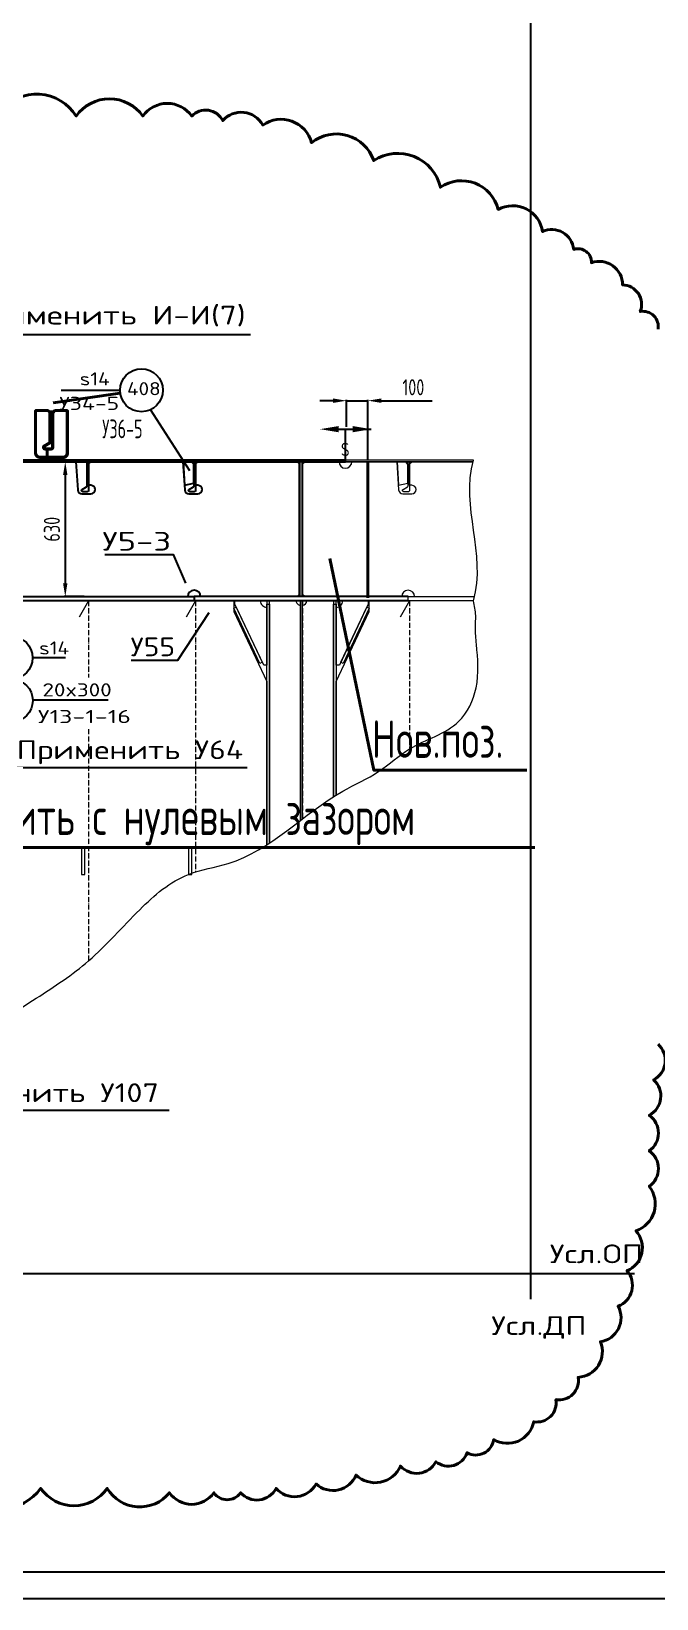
# Model space of a CAD drawing. Header units: millimetres. Extents: x -438477 to 631584, y 118817 to 676146.
# Drawn here: x 307197 to 310120, y 334009 to 341329 of the extents above; entities that cross this region are included whole.
import ezdxf
from ezdxf.enums import TextEntityAlignment as Align

# ---------------------------------------------------------------- set-up
doc = ezdxf.new("R2010")
doc.units = ezdxf.units.MM
doc.linetypes.add('AVEVADASHEDDOTTED', pattern=[34, 24, -5, 0, -5])
doc.linetypes.add('AVEVASOLID', pattern=[7.5, 7.5])
doc.layers.get('Defpoints').update_dxf_attribs({"linetype": 'CONTINUOUS'})
for name, color, linetype in [('20_1', 1, 'CONTINUOUS'), ('20_FORMAT', 140, 'CONTINUOUS'), ('20_POZ', 4, 'CONTINUOUS')]:
    doc.layers.add(name, color=color, linetype=linetype)
doc.styles.add('SIMPLEX', font='simplex.shx', dxfattribs={"width": 0.7})
doc.dimstyles.new('Lineyny', dxfattribs={"dimscale": 30, "dimtxt": 3, "dimasz": 2.5, "dimexe": 0.18, "dimexo": 0.625, "dimgap": 1, "dimtad": 1, "dimdec": 0, "dimlfac": -1, "dimzin": 0, "dimtxsty": 'SIMPLEX', "dimcen": 0, "dimdle": 0.38, "dimclrd": 2, "dimclre": 2, "dimclrt": 2, "dimadec": 0, "dimazin": 0, "dimtfac": 1, "dimtdec": 0, "dimtmove": 0, "dimatfit": 0, "dimfxl": 1, "dimtolj": 1, "dimtzin": 0, "dimlwd": -1, "dimarcsym": 0})

# ---------------------------------------------------------------- blocks, each defined once
blk = doc.blocks.new('*D111')
at = {"layer": '20_1', "color": 2, "lineweight": -2, "ltscale": 25, "transparency": 16777216}
for p, q in [((307443.6, 339318.8), (307351.2, 339318.8)), ((307443.6, 338688.8), (307351.2, 338688.8))]:
    blk.add_line(p, q, dxfattribs=at)
at = {"layer": '20_1', "color": 2, "ltscale": 25, "transparency": 16777216}
blk.add_line((307355.7, 339256.3), (307355.7, 338751.3), dxfattribs=at)
for points in [[(307366.1, 339256.3), (307345.3, 339256.3), (307355.7, 339318.8)], [(307345.3, 338751.3), (307366.1, 338751.3), (307355.7, 338688.8)]]:
    blk.add_solid(points, dxfattribs=at)
at = {"layer": 'Defpoints', "color": 0, "ltscale": 25, "transparency": 16777216}
for p in [(307459.2, 339318.8), (307355.7, 338688.8), (307459.2, 338688.8)]:
    blk.add_point(p, dxfattribs=at)
at = {"layer": '20_1', "color": 2, "ltscale": 25, "transparency": 16777216, "insert": (307293.2, 339003.8), "char_height": 75, "attachment_point": 5, "rotation": 90, "style": 'SIMPLEX'}
blk.add_mtext('\\A1;630', dxfattribs=at)
blk = doc.blocks.new('*D342')
at = {"layer": '20_1', "color": 2, "ltscale": 25, "transparency": 16777216}
for p, q in [((308607.5, 339604.2), (308545, 339604.2)), ((308670, 339604.2), (308770, 339604.2)), ((308832.5, 339604.2), (309070, 339604.2))]:
    blk.add_line(p, q, dxfattribs=at)
at = {"layer": '20_1', "color": 2, "lineweight": -2, "ltscale": 25, "transparency": 16777216}
for p, q in [((308670, 339481.7), (308670, 339608.7)), ((308770, 339329.4), (308770, 339608.7))]:
    blk.add_line(p, q, dxfattribs=at)
at = {"layer": '20_1', "color": 2, "lineweight": 40, "ltscale": 25, "transparency": 16777216}
for points in [[(308607.5, 339614.6), (308607.5, 339593.8), (308670, 339604.2)], [(308832.5, 339614.6), (308832.5, 339593.8), (308770, 339604.2)]]:
    blk.add_solid(points, dxfattribs=at)
at = {"layer": 'Defpoints', "color": 0, "lineweight": 40, "ltscale": 25, "transparency": 16777216}
for p in [(308770, 339604.2), (308670, 339466.1), (308770, 339313.8)]:
    blk.add_point(p, dxfattribs=at)
at = {"layer": '20_1', "color": 2, "lineweight": 40, "ltscale": 25, "transparency": 16777216, "insert": (308982.5, 339666.7), "char_height": 75, "attachment_point": 5, "style": 'SIMPLEX'}
blk.add_mtext('\\A1;100', dxfattribs=at)

msp = doc.modelspace()

# ---------------------------------------------------------------- linework, layer by layer
at = {"layer": '20_1', "ltscale": 0.2}
for p, q in [((309531.002, 335408.399), (309531.002, 347328.145)), ((304563.208, 335528.25), (310015.686, 335528.25))]:
    msp.add_line(p, q, dxfattribs=at)
at = {"layer": '20_1', "color": 0, "linetype": 'AVEVASOLID'}
for p, q in [((305387.361, 339318.787), (308451.033, 339318.781)), ((308665.034, 339318.781), (305387.361, 339318.781)), ((308451.033, 338688.78), (308451.033, 339318.781)), ((308451.033, 339318.781), (308451.033, 338688.78)), ((308465.034, 338688.78), (308465.034, 339318.781)), ((308465.034, 339318.781), (308665.034, 339318.781)), ((308465.034, 338688.78), (308465.034, 339318.781)), ((308958.039, 338688.78), (307958.039, 338688.78)), ((308958.039, 338668.781), (307958.039, 338668.781))]:
    msp.add_line(p, q, dxfattribs=at)
at = {"layer": '20_1', "linetype": 'AVEVASOLID'}
for p, q in [((308441.035, 339318.781), (308451.033, 339308.781)), ((308451.033, 338698.78), (308441.035, 338688.78))]:
    msp.add_line(p, q, dxfattribs=at)
at = {"layer": '20_1', "color": 252, "linetype": 'AVEVASOLID', "lineweight": 0}
for p, q in [((308465.034, 339308.781), (308475.032, 339318.781)), ((309263.971, 339326.78), (308665.034, 339326.78)), ((308665.034, 339318.781), (309261.809, 339318.781)), ((309261.809, 339318.781), (308665.034, 339318.781)), ((307465.034, 338668.781), (307421.003, 338592.46)), ((307965.034, 338668.781), (307921.003, 338592.46)), ((308310.041, 337538.237), (308310.041, 338668.781)), ((308455.037, 338668.781), (308455.037, 337643.711)), ((308455.037, 337643.711), (308455.037, 338668.781)), ((308475.032, 338688.78), (308465.034, 338698.78)), ((308465.034, 337651.294), (308465.034, 338668.781)), ((308465.034, 337651.294), (308465.034, 338668.781)), ((308610.041, 338668.781), (308610.041, 337754.362)), ((308965.034, 338668.781), (308921.003, 338592.46)), ((307447.847, 337516.779), (307432.222, 337516.779)), ((307432.222, 337516.779), (307432.222, 337391.779)), ((307447.847, 337391.779), (307447.847, 337516.779)), ((307947.847, 337516.779), (307932.222, 337516.779)), ((307932.222, 337516.779), (307932.222, 337391.779)), ((307947.847, 337391.779), (307947.847, 337516.779)), ((307432.222, 337391.779), (307447.847, 337391.779)), ((307932.222, 337391.779), (307947.847, 337391.779))]:
    msp.add_line(p, q, dxfattribs=at)
at = {"layer": '20_1', "color": 252, "linetype": 'AVEVADASHEDDOTTED', "lineweight": 0}
for p, q in [((307465.034, 338668.781), (307465.034, 338310.917)), ((307965.034, 338668.781), (307965.034, 337403.014)), ((308465.034, 338668.781), (308465.034, 337651.294)), ((308965.034, 338668.781), (308965.034, 337977.895)), ((307465.034, 338069.81), (307465.034, 336988.075))]:
    msp.add_line(p, q, dxfattribs=at)
at = {"layer": '20_1'}
for p, q in [((307047.546, 337891.557), (308205.195, 337891.557)), ((306602.45, 336291.023), (307840.955, 336291.023))]:
    msp.add_line(p, q, dxfattribs=at)
at = {"layer": '20_1', "color": 30, "lineweight": 40, "ltscale": 25}
msp.add_line((306429.913, 337517.692), (309550.597, 337517.692), dxfattribs=at)
for points in [[(310126.158, 339937.523, 0.52056705), (310043.122, 340020.489, 0.52056705), (310043.122, 340020.489, 0.52056705), (309960.086, 340144.937, 0.52056705), (309960.086, 340144.937, 0.52056705), (309814.773, 340248.644, 0.52056705), (309814.773, 340248.644, 0.52056705), (309731.737, 340310.869, 0.52056705), (309731.737, 340310.869, 0.52056705), (309586.424, 340393.834, 0.52056705), (309586.424, 340393.834, 0.52056705), (309378.834, 340497.541, 0.52056705), (309378.834, 340497.541, 0.52056705), (309108.968, 340601.248, 0.52056705), (309108.968, 340601.248, 0.52056705), (308797.583, 340725.697, 0.52056705), (308797.583, 340725.697, 0.52056705), (308506.957, 340808.662, 0.52056705), (308506.957, 340808.662, 0.52056705), (308278.608, 340891.627, 0.52056705), (308278.608, 340891.627, 0.52056705), (308091.778, 340912.369, 0.52056705), (308091.778, 340912.369, 0.52056705), (307946.465, 340933.11, 0.52056705), (307946.465, 340933.11, 0.52056705), (307718.116, 340933.11, 0.52056705), (307718.116, 340933.11, 0.52056705), (307406.731, 340933.11, 0.52056705), (307406.731, 340933.11, 0.52056705), (307053.827, 340953.851, 0.52056705)], [(307216.283, 339558.866), (307216.283, 339358.866, 0.41380945), (307236.302, 339338.846), (307346.312, 339338.846, 0.41431442), (307366.283, 339358.866), (307366.283, 339558.866)], [(307284.3, 339547.83), (307275.316, 339557.791), (307217.308, 339557.791), (307217.308, 339358.866, 0.385515), (307236.302, 339339.823), (307271.312, 339339.823), (307271.312, 339377.811), (307261.302, 339377.811, -0.41380945), (307253.294, 339385.819, -0.25840533), (307256.81, 339392.752), (307280.785, 339406.62, 0.32180879), (307284.3, 339412.674), (307284.3, 339547.83)], [(307296.312, 339558.866), (307296.312, 339385.819, -0.41237259), (307289.281, 339378.788), (307263.304, 339378.788, -0.76579815), (307259.789, 339391.873), (307283.812, 339405.741, 0.2688342), (307287.279, 339411.795), (307287.279, 339558.866)], [(307297.289, 339547.83), (307297.289, 339385.819, -0.38041815), (307290.306, 339377.811), (307271.312, 339377.811), (307271.312, 339339.823), (307346.312, 339339.823, 0.385515), (307365.306, 339358.866), (307365.306, 339557.791), (307307.298, 339557.791), (307297.289, 339547.83)], [(306887.756, 334524.017, 0.52056705), (307240.658, 334524.017, 0.52056705), (307240.658, 334524.017, 0.52056705), (307552.044, 334524.017, 0.52056705), (307552.044, 334524.017, 0.52056705), (307842.668, 334503.275, 0.52056705), (307842.668, 334503.275, 0.52056705), (308050.259, 334503.275, 0.52056705), (308050.259, 334503.275, 0.52056705), (308174.814, 334503.275, 0.52056705), (308174.814, 334503.275, 0.52056705), (308340.885, 334524.017, 0.52056705), (308340.885, 334524.017, 0.52056705), (308527.715, 334544.758, 0.52056705), (308527.715, 334544.758, 0.52056705), (308714.547, 334586.241, 0.52056705), (308714.547, 334586.241, 0.52056705), (308922.136, 334627.724, 0.52056705), (308922.136, 334627.724, 0.52056705), (309088.209, 334648.465, 0.52056705), (309088.209, 334648.465, 0.52056705), (309233.522, 334689.948, 0.52056705), (309233.522, 334689.948, 0.52056705), (309358.075, 334752.172, 0.52056705), (309358.075, 334752.172, 0.52056705), (309544.907, 334835.138, 0.52056705), (309544.907, 334835.138, 0.52056705), (309648.701, 334938.845, 0.52056705), (309648.701, 334938.845, 0.52056705), (309752.496, 335042.552, 0.52056705), (309752.496, 335042.552, 0.52056705), (309856.292, 335208.483, 0.52056705), (309856.292, 335208.483, 0.52056705), (309939.328, 335374.414, 0.52056705), (309939.328, 335374.414, 0.52056705), (309980.845, 335540.346, 0.52056705), (309980.845, 335540.346, 0.52056705), (310022.363, 335727.018, 0.52056705), (310022.363, 335727.018, 0.52056705), (310084.641, 335934.432, 0.52056705), (310084.641, 335934.432, 0.52056705), (310084.641, 336100.364, 0.52056705), (310084.641, 336100.364, 0.52056705), (310084.641, 336266.294, 0.52056705), (310084.641, 336266.294, 0.52056705), (310105.399, 336432.226, 0.52056705), (310105.399, 336432.226, 0.52056705), (310126.158, 336598.157, 0.52056705)]]:
    msp.add_lwpolyline(points, format="xyb", dxfattribs=at)
at = {"layer": '20_1', "ltscale": 0.5}
msp.add_lwpolyline([(306851.066, 339913.157), (308221.422, 339913.157)], dxfattribs=at)
at = {"layer": '20_1', "color": 30, "lineweight": 40, "ltscale": 25}
for points in [[(307299.013, 339594.274), (307612.704, 339638.658)], [(308770.045, 338683.779), (308770.045, 339313.781)], [(308591.468, 338867.555), (308798.103, 337877.973), (309512.837, 337877.973)]]:
    msp.add_lwpolyline(points, dxfattribs=at)
at = {"layer": '20_1'}
for points in [[(308585.923, 339471.074), (308785.923, 339471.074)], [(308665.923, 339318.781), (308665.923, 339471.074)]]:
    msp.add_lwpolyline(points, dxfattribs=at)
at = {"layer": '20_1', "color": 0, "linetype": 'AVEVASOLID'}
for points in [[(308665.034, 339326.78), (306567.036, 339326.78), (306567.036, 339330.781), (305389.119, 339330.781)], [(308958.052, 338688.78), (308665.034, 338688.78), (308465.034, 338688.78)]]:
    msp.add_lwpolyline(points, dxfattribs=at)
at = {"layer": '20_1', "linetype": 'AVEVASOLID'}
for points in [[(307405.037, 339318.781), (307413.789, 339187.452, 0.39480823), (307433.747, 339168.781), (307475.032, 339168.781, 1), (307475.032, 339208.781), (307465.034, 339208.781), (307465.034, 339308.781), (307475.032, 339318.781)], [(307905.037, 339318.781), (307913.789, 339187.452, 0.39480823), (307933.747, 339168.781), (307975.032, 339168.781, 1), (307975.032, 339208.781), (307965.034, 339208.781), (307965.034, 339308.781), (307975.032, 339318.781)]]:
    msp.add_lwpolyline(points, format="xyb", dxfattribs=at)
at = {"layer": '20_1', "color": 0, "linetype": 'AVEVASOLID'}
for points in [[(307465.034, 339318.781), (307465.034, 339184.782, -0.41444114), (307459.04, 339178.782), (307438.032, 339178.782, -0.76763326), (307435.041, 339189.976), (307455.037, 339201.524, 0.26784548), (307458.039, 339206.721), (307458.039, 339318.781)], [(307965.034, 339318.781), (307965.034, 339184.782, -0.41444114), (307959.04, 339178.782), (307938.032, 339178.782, -0.76763326), (307935.041, 339189.976), (307955.037, 339201.524, 0.26784548), (307958.039, 339206.721), (307958.039, 339318.781)]]:
    msp.add_lwpolyline(points, format="xyb", dxfattribs=at)
at = {"layer": '20_1', "linetype": 'AVEVASOLID'}
for points in [[(307957.038, 339218.781), (307957.038, 339306.782), (307947.041, 339317.78), (307906.037, 339317.78), (307913.374, 339208.781), (307957.038, 339218.781)], [(307958.027, 338688.78), (307958.027, 338668.781), (305779.487, 338668.781), (305779.487, 338688.78), (307958.027, 338688.78)]]:
    msp.add_lwpolyline(points, dxfattribs=at)
at = {"layer": '20_1', "color": 252, "linetype": 'AVEVASOLID', "lineweight": 0}
for points in [[(308905.037, 339318.781), (308913.789, 339187.452, 0.39480823), (308933.747, 339168.781), (308975.032, 339168.781, 1), (308975.032, 339208.781), (308965.034, 339208.781), (308965.034, 339308.781), (308975.032, 339318.781)], [(308965.034, 339318.781), (308965.034, 339184.782, -0.41444114), (308959.04, 339178.782), (308938.032, 339178.782, -0.76763326), (308935.041, 339189.976), (308955.037, 339201.524, 0.26784548), (308958.039, 339206.721), (308958.039, 339318.781)]]:
    msp.add_lwpolyline(points, format="xyb", dxfattribs=at)
for points in [[(308957.038, 339218.781), (308957.038, 339306.782), (308947.041, 339317.78), (308906.037, 339317.78), (308913.374, 339208.781), (308957.038, 339218.781)], [(308143.611, 338668.781), (308143.611, 338619.09), (308298.03, 338293.092), (308298.03, 337530.39)], [(308276.619, 338382.337), (308265.766, 338377.201), (308143.611, 338635.087), (308154.463, 338640.223), (308276.619, 338382.337)], [(308298.03, 338368.781), (308283.039, 338368.781), (308148.03, 338653.779), (308148.03, 338668.781)], [(308298.03, 338668.781), (308298.03, 338411.436), (308298.03, 338368.781)], [(308298.03, 337530.39), (308298.03, 338653.779), (308310.041, 338653.779), (308310.041, 337538.237)], [(308610.041, 338653.779), (308622.041, 338653.779), (308622.041, 337761.847)], [(308610.041, 337754.362), (308610.041, 338653.779)], [(308622.041, 338368.781), (308622.041, 338448.82), (308622.041, 338668.781)], [(308772.041, 338668.781), (308772.041, 338653.779), (308637.031, 338368.781), (308622.041, 338368.781)], [(308622.041, 337761.847), (308622.041, 338293.092), (308776.46, 338619.09), (308776.46, 338668.781)], [(308765.62, 338640.223), (308776.46, 338635.087), (308654.304, 338377.201), (308643.452, 338382.337), (308765.62, 338640.223)], [(309263.971, 338668.781), (308958.052, 338668.781), (308958.052, 338688.78), (309269.036, 338688.78)]]:
    msp.add_lwpolyline(points, dxfattribs=at)
at = {"layer": '20_1', "color": 4, "ltscale": 0.5}
msp.add_lwpolyline([(307540.624, 338885.323), (307860.263, 338885.323), (307918.045, 338752.171)], dxfattribs=at)
at = {"layer": '20_1', "color": 4, "ltscale": 0.2}
msp.add_lwpolyline([(307663.138, 338392.472), (307881.927, 338392.472), (308027.839, 338614.549)], dxfattribs=at)
at = {"layer": '20_1', "color": 252, "linetype": 'AVEVASOLID', "lineweight": 0}
for centre, radius, start, end in [((308665.046, 339318.781), 29.999, 180, 0), ((308958.064, 338688.78), 29.999, 0, 180), ((308298.03, 338668.775), 29.995, 179.9875488, 269.9949646), ((308455.037, 338668.778), 19.997, 179.9875488, 269.9949646), ((308465.034, 338668.787), 20.007, 269.9999084, 359.982605), ((308622.041, 338668.775), 29.995, 270.0050354, 0.01245)]:
    msp.add_arc(centre, radius, start, end, dxfattribs=at)
at = {"layer": '20_1', "linetype": 'AVEVASOLID'}
msp.add_arc((307958.027, 338688.773), 30.005, 0.0093281, 179.9906769, dxfattribs=at)
at = {"layer": '20_1', "color": 252, "lineweight": 0, "ltscale": 17.5}
msp.add_open_spline([(309263.971, 338668.781), (309326.077, 338892.873), (309201.865, 339105.07), (309263.971, 339326.78)], degree=3, dxfattribs=at)
at = {"layer": '20_1', "color": 252, "lineweight": 0, "ltscale": 25}
msp.add_open_spline([(306308.837, 336224.781), (306315.151, 336244.606), (306329.745, 336290.429), (306402.329, 336339.543), (306474.311, 336395.412), (306564.197, 336439.888), (306818.47, 336561.649), (307119.891, 336746.693), (307484.699, 336985.134), (307683.138, 337217.423), (307895.413, 337401.652), (308271.732, 337452.595), (308513.663, 337727.425), (308823.226, 337861.149), (308978.184, 338008.098), (309194.67, 338060.832), (309295.15, 338271.082), (309281.224, 338425.573), (309270.657, 338537.427), (309276.534, 338605.312), (309268.493, 338645.938), (309263.971, 338668.781)], degree=3, knots=[0, 0, 0, 0, 60.89178174, 140.7401749, 251.52863734, 337.38571271, 439.74627636, 1098.25267125, 1398.90728398, 1736.39440127, 2018.33632818, 2209.86533527, 2843.09806781, 3035.94423511, 3213.66335774, 3476.15166027, 3653.23535056, 3856.66931252, 3936.16073714, 3990.22854984, 4059.68013258, 4059.68013258, 4059.68013258, 4059.68013258], dxfattribs=at)
at = {"layer": '20_1'}
for points in [[(308633.423, 339485.657), (308633.423, 339456.491), (308545.923, 339471.074)], [(308698.423, 339485.657), (308698.423, 339456.491), (308785.923, 339471.074)]]:
    msp.add_solid(points, dxfattribs=at)
at = {"layer": '20_FORMAT', "color": 4}
msp.add_lwpolyline([(301952.063, 334008.858), (322977.063, 334008.858), (322977.063, 348858.858), (301952.063, 348858.858)], close=True, dxfattribs=at)
at = {"layer": '20_FORMAT', "color": 7}
msp.add_lwpolyline([(302452.063, 334133.858), (322852.063, 334133.858), (322852.063, 348733.858), (302452.063, 348733.858)], close=True, dxfattribs=at)
at = {"layer": '20_POZ'}
for p, q in [((307336.008, 339652.668), (307611.718, 339652.668)), ((307753.43, 339561.783), (307935.847, 339278.406)), ((307357.35, 338403.433), (307203.289, 338403.433))]:
    msp.add_line(p, q, dxfattribs=at)
at = {"layer": '20_POZ', "color": 4, "ltscale": 25}
msp.add_line((307203.584, 338206.874), (307555.958, 338206.874), dxfattribs=at)
at = {"layer": '20_POZ'}
for centre in [(307711.718, 339652.668), (307103.289, 338403.433), (307103.647, 338203.32)]:
    msp.add_circle(centre, 100, dxfattribs=at)

# ---------------------------------------------------------------- texts
at = {"layer": '20_1', "ltscale": 3, "style": 'SIMPLEX'}
for s, height, p, p2 in [('Применить И-И(7)', 87.5, (306890.846, 339959.896), (308199.179, 339959.896)), ('S', 61.25, (308643.852, 339345.705), (308684.685, 339345.705)), (' У5-3', 87.5, (307454.197, 338903.782), (307850.03, 338903.782)), ('У55', 87.5, (307660.854, 338410.628), (307869.187, 338410.628)), ('Применить У64', 87.5, (307128.755, 337929.851), (308187.088, 337929.851)), ('Применить У107', 87.5, (306672.699, 336328.1), (307793.533, 336328.1)), ('Усл.ОП', 87.5, (309619.679, 335575.579), (310057.179, 335575.579)), ('Усл.ДП', 87.5, (309346.416, 335240.44), (309792.249, 335240.44))]:
    msp.add_text(s, height=height, dxfattribs=at).set_placement(p, p2, align=Align.ALIGNED)
at = {"layer": '20_1', "color": 30, "lineweight": 40, "ltscale": 25, "style": 'SIMPLEX', "width": 0.7}
for s, p in [('Нов.поз.', (308788.263, 337935.926)), ('Выполнить с нулевым зазором', (306503.495, 337575.645))]:
    msp.add_text(s, height=175, dxfattribs=at).set_placement(p)
at = {"layer": '20_1', "color": 30, "lineweight": 40, "ltscale": 25, "insert": (307622.878, 339472.469), "char_height": 87.5, "attachment_point": 5, "line_spacing_factor": 0.8, "style": 'SIMPLEX'}
msp.add_mtext_dynamic_manual_height_columns('{\\W0.6;У36-5}', width=442.3243, gutter_width=12.5, heights=[0], dxfattribs=at)
at = {"layer": '20_POZ', "style": 'SIMPLEX'}
for s, p, p2 in [('s14', (307423.479, 339675.692), (307563.479, 339675.692)), ('408', (307644.346, 339629.509), (307801.846, 339629.509)), ('У34-5', (307327.821, 339560.884), (307607.821, 339560.884)), ('s14', (307233.646, 338418.662), (307373.646, 338418.662)), ('20x300', (307249.112, 338222.861), (307572.862, 338222.861)), ('У13-1-16', (307228.055, 338098.253), (307662.639, 338098.253))]:
    msp.add_text(s, height=61.25, dxfattribs=at).set_placement(p, p2, align=Align.ALIGNED)

# ---------------------------------------------------------------- dimensions: what is measured, and where the dimension line sits
at = {"layer": '20_1', "color": 30, "lineweight": 40, "ltscale": 25}
dim = msp.add_linear_dim(base=(308770.045, 339604.219), p1=(308670.045, 339466.074), p2=(308770.045, 339313.781), dimstyle='Lineyny', override={"dimscale": 25}, dxfattribs=at)
dim.commit()
dim.dimension.update_dxf_attribs({"geometry": '*D342', "text_midpoint": (308982.545, 339666.719)})
at = {"layer": '20_1', "ltscale": 25}
dim = msp.add_linear_dim(base=(307355.719, 338688.78), p1=(307459.23, 339318.783), p2=(307459.23, 338688.78), angle=90, dimstyle='Lineyny', override={"dimscale": 25}, dxfattribs=at)
dim.commit()
dim.dimension.update_dxf_attribs({"geometry": '*D111', "text_midpoint": (307293.219, 339003.782)})

doc.saveas('drawing.dxf')
